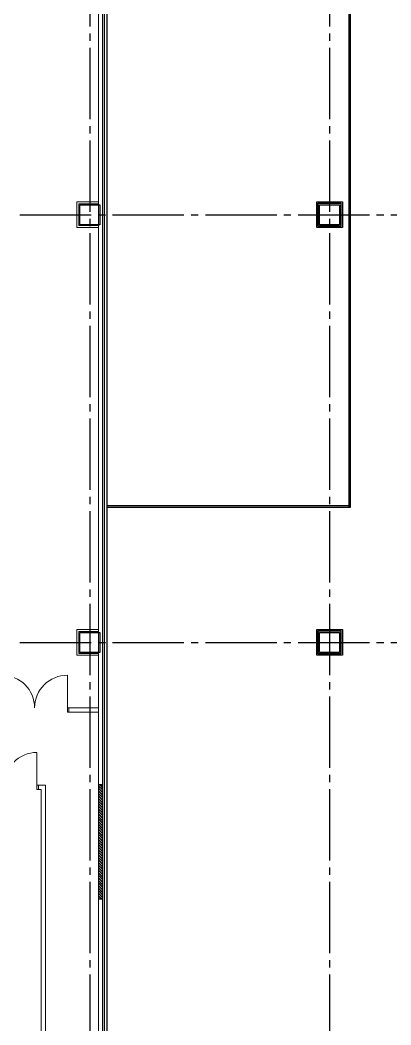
# Model space of a CAD drawing. Header units: millimetres. Extents: x -960 to 41501, y -1010 to 11880.
# Drawn here: x 1556 to 2855, y 1658 to 5182 of the extents above; entities that cross this region are included whole.
import ezdxf
from ezdxf.enums import TextEntityAlignment as Align

# ---------------------------------------------------------------- set-up
doc = ezdxf.new("R2010")
doc.units = ezdxf.units.MM
doc.header["$LTSCALE"] = 100
doc.linetypes.add('X-S-FAB-L10$0$COL-CEN-LIN', pattern=[3.25, 2.5, -0.25, 0.25, -0.25])
for name, color, linetype in [('0-xref', 7, 'Continuous'), ('188K-SM-03-F10-ARCH-PA-Y2257103$0$K-P1S-4.2-單抗', 3, 'Continuous'), ('188K-SM-03-F10-ARCH-PA-Y2257103$0$K-P2D-4.2-雙抗', 30, 'Continuous'), ('188K-SM-03-F10-ARCH-PA-Y2257103$0$K-岩棉 2hr 7.5-單抗', 230, 'Continuous'), ('X-S-FAB-L10$0$0-DIM-TXT', 8, 'Continuous'), ('X-S-FAB-L10$0$A-WALL-IN', 8, 'Continuous'), ('X-S-FAB-L10$0$A-WALL-IN.200K', 8, 'Continuous'), ('X-S-FAB-L10$0$BLOCK', 8, 'Continuous'), ('X-S-FAB-L10$0$CCL', 8, 'X-S-FAB-L10$0$COL-CEN-LIN'), ('X-S-FAB-L10$0$COL-S', 8, 'Continuous'), ('X-S-FAB-L10$0$Door', 8, 'Continuous'), ('X-S-FAB-L10$0$S-FNDN', 8, 'Continuous'), ('X-S-FAB-L10$0$WALL_188K_IN', 8, 'Continuous')]:
    doc.layers.add(name, color=color, linetype=linetype)
doc.styles.add('X-S-FAB-L10$0$CHINA', font='simplex.shx', dxfattribs={"width": 0.75, "bigfont": 'chineset.shx'})
doc.styles.add('X-S-FAB-L10$0$Standard', font='', dxfattribs={"width": 0.8})
doc.styles.add('X-S-FAB-L10$0$TG_NOTE_TEXT', font='simplex.shx', dxfattribs={"width": 0.75, "bigfont": 'chineset.shx'})
doc.styles.get('X-S-FAB-L10$0$Standard').set_extended_font_data('Microsoft JhengHei')

# ---------------------------------------------------------------- blocks, each defined once
blk = doc.blocks.new('X-S-FAB-L10$0$FAB2-L05')
at = {"layer": 'X-S-FAB-L10$0$CCL'}
for p, q in [((-24360, 11005), (-24360, 0)), ((-23520, 11005), (-23520, 0)), ((-26880, 5220), (1210, 5220)), ((-26880, 3720), (1210, 3720))]:
    blk.add_line(p, q, dxfattribs=at)
at = {"layer": 'X-S-FAB-L10$0$COL-S'}
for points in [[(-24395, 5255), (-24325, 5255), (-24325, 5185), (-24395, 5185)], [(-23555, 5255), (-23485, 5255), (-23485, 5185), (-23555, 5185)], [(-24395, 3755), (-24325, 3755), (-24325, 3685), (-24395, 3685)], [(-23555, 3755), (-23485, 3755), (-23485, 3685), (-23555, 3685)]]:
    blk.add_lwpolyline(points, close=True, dxfattribs=at)
blk = doc.blocks.new('X-S-FAB-L10$0$金屬雙門 24[42]_1')
at = {"layer": 'X-S-FAB-L10$0$Door', "lineweight": 0}
for p, q in [((1491.75, 2770), (1491.75, 2885)), ((1721.75, 2770), (1721.75, 2885)), ((1486.75, 2770), (1482.45, 2770)), ((1486.75, 2770), (1482.45, 2770)), ((1486.75, 2755), (1482.45, 2755)), ((1486.75, 2755), (1482.45, 2755)), ((1486.75, 2770), (1491.75, 2770)), ((1486.75, 2755), (1486.75, 2770)), ((1486.75, 2770), (1486.75, 2755)), ((1486.75, 2770), (1486.75, 2755)), ((1491.75, 2755), (1486.75, 2755)), ((1491.75, 2770), (1491.75, 2755)), ((1721.75, 2755), (1721.75, 2770)), ((1721.75, 2770), (1726.75, 2770)), ((1726.75, 2755), (1721.75, 2755)), ((1726.75, 2770), (1726.75, 2755)), ((1726.75, 2770), (1726.75, 2755)), ((1726.75, 2770), (1726.75, 2755)), ((1726.75, 2770), (1731.05, 2770)), ((1726.75, 2770), (1731.05, 2770)), ((1726.75, 2755), (1731.05, 2755)), ((1726.75, 2755), (1731.05, 2755))]:
    blk.add_line(p, q, dxfattribs=at)
for centre, start, end in [((1491.75, 2770), 0, 90), ((1721.75, 2770), 90, 180)]:
    blk.add_arc(centre, 115, start, end, dxfattribs=at)
blk = doc.blocks.new('X-S-FAB-L10')
at = {"layer": 'X-S-FAB-L10$0$WALL_188K_IN'}
h = blk.add_hatch(dxfattribs=at)
h.set_pattern_fill('LINE', color=256, scale=2, angle=135)
h.set_pattern_definition([(135, (1845, 2401.6165), (-4.49013, -4.49013), [])])
h.paths.add_polyline_path([(1845, 2100), (1845, 2500), (1830, 2500), (1830, 2100)])
at = {"layer": 'X-S-FAB-L10$0$A-WALL-IN', "lineweight": 0}
for p, q in [((1726.7, 2770), (1731, 2770)), ((1726.7, 2770), (1726.7, 2755)), ((1726.7, 2755), (1731, 2755)), ((1845, 2500), (1830, 2500)), ((1845, 2100), (1830, 2100))]:
    blk.add_line(p, q, dxfattribs=at)
at = {"layer": 'X-S-FAB-L10$0$A-WALL-IN', "lineweight": 0, "flags": 128}
for points in [[(1845, 2500), (1845, 6750)], [(1830, 5955), (1830, 4545)], [(1755, 4545), (1761.5, 4545)], [(1755, 4545), (1755, 4461.5)], [(1830, 4545), (1761.5, 4545)], [(1761.5, 4461.5), (1761.5, 4538.5)], [(1761.5, 4538.5), (1830, 4538.5)], [(1830, 4538.5), (1830, 4535)], [(1755, 4461.5), (1755, 4455)], [(1755, 4455), (1830, 4455)], [(1830, 4461.5), (1761.5, 4461.5)], [(1830, 4465), (1830, 4461.5)], [(1830, 4455), (1830, 3045)], [(1755, 3045), (1761.5, 3045)], [(1755, 3045), (1755, 2961.5)], [(1830, 3045), (1761.5, 3045)], [(1761.5, 2961.5), (1761.5, 3038.5)], [(1761.5, 3038.5), (1830, 3038.5)], [(1830, 3038.5), (1830, 3035)], [(1755, 2961.5), (1755, 2955)], [(1830, 2961.5), (1761.5, 2961.5)], [(1830, 2965), (1830, 2961.5)], [(1755, 2955), (1830, 2955)], [(1830, 2955), (1830, 2770)], [(1830, 2770), (1726.7, 2770)], [(1726.7, 2755), (1830, 2755)], [(1830, 2755), (1830, 2500)], [(1830, 2100), (1830, 1535)], [(1845, -35), (1845, 2100)]]:
    blk.add_lwpolyline(points, dxfattribs=at)
at = {"layer": 'X-S-FAB-L10$0$A-WALL-IN.200K', "lineweight": 0}
for p, q in [((1620, 2499), (1624.3, 2499)), ((1620, 2484), (1620, 2499)), ((1645, 2499), (1620, 2499)), ((1620, 2484), (1624.3, 2484)), ((1620, 2484), (1630, 2484)), ((1630, 2484), (1630, 1470)), ((1645, 2499), (1645, 2484)), ((1645, 1470), (1645, 2484))]:
    blk.add_line(p, q, dxfattribs=at)
at = {"layer": 'X-S-FAB-L10$0$COL-S'}
for p, q in [((1765, 4535), (1835, 4535)), ((1765, 4465), (1765, 4535)), ((1835, 4535), (1835, 4465)), ((2605, 4535), (2675, 4535)), ((2605, 4465), (2605, 4535)), ((2675, 4535), (2675, 4465)), ((1835, 4465), (1765, 4465)), ((2675, 4465), (2605, 4465)), ((1765, 3035), (1835, 3035)), ((1765, 2965), (1765, 3035)), ((1835, 3035), (1835, 2965)), ((2605, 3035), (2675, 3035)), ((2605, 2965), (2605, 3035)), ((2675, 3035), (2675, 2965)), ((1835, 2965), (1765, 2965)), ((2675, 2965), (2605, 2965))]:
    blk.add_line(p, q, dxfattribs=at)
at = {"layer": 'X-S-FAB-L10$0$Door', "lineweight": 0}
for p, q in [((1615, 2499), (1615, 2614)), ((1615, 2484), (1615, 2499)), ((1615, 2499), (1620, 2499)), ((1620, 2484), (1615, 2484)), ((1620, 2499), (1620, 2484)), ((1620, 2484), (1620, 2499)), ((1620, 2484), (1620, 2499)), ((1620, 2499), (1624.3, 2499)), ((1620, 2499), (1624.3, 2499)), ((1620, 2484), (1624.3, 2484)), ((1620, 2484), (1624.3, 2484))]:
    blk.add_line(p, q, dxfattribs=at)
blk.add_arc((1615, 2499), 115, 90, 180, dxfattribs=at)
at = {"layer": 'X-S-FAB-L10$0$S-FNDN', "lineweight": 0, "flags": 128}
blk.add_lwpolyline([(4350, 7470), (1830, 7470), (1830, 1500), (1812.5, 1500), (1812.5, -55), (9330, -55), (9330, 7470)], close=True, dxfattribs=at)
at = {"layer": 'X-S-FAB-L10$0$WALL_188K_IN'}
blk.add_lwpolyline([(1845, 2100), (1845, 2500), (1830, 2500), (1830, 2100)], close=True, dxfattribs=at)
at = {"layer": 'X-S-FAB-L10$0$BLOCK'}
blk.add_blockref('X-S-FAB-L10$0$FAB2-L05', (26160, -720), dxfattribs=at)
at = {"layer": 'X-S-FAB-L10$0$Door', "lineweight": 0}
blk.add_blockref('X-S-FAB-L10$0$金屬雙門 24[42]_1', (0, 0), dxfattribs=at)
at = {"style": 'X-S-FAB-L10$0$TG_NOTE_TEXT', "width": 0.5, "flags": 1}
for p in [(7463.3, 9020), (18268.3, 8649), (11197.8, 4800.2), (16485.8, 4800.2), (25420.3, 2635), (13360, 320, 0), (7463.3, -33.3)]:
    blk.add_attdef('WH', text='', height=20, dxfattribs=at).set_placement(p, align=Align.BOTTOM_LEFT)
at = {"width": 0.5}
for style, p in [('X-S-FAB-L10$0$TG_NOTE_TEXT', (7585, 9020)), ('X-S-FAB-L10$0$TG_NOTE_TEXT', (18390, 8649)), ('X-S-FAB-L10$0$TG_NOTE_TEXT', (11117.5, 4813.5)), ('X-S-FAB-L10$0$TG_NOTE_TEXT', (16607.5, 4813.5)), ('X-S-FAB-L10$0$TG_NOTE_TEXT', (25350, 2635)), ('X-S-FAB-L10$0$Standard', (13129.4, 325, 0)), ('X-S-FAB-L10$0$TG_NOTE_TEXT', (7585, -20))]:
    blk.add_attdef('DESC', text='', height=10, dxfattribs=dict(at, style=style)).set_placement(p, align=Align.BOTTOM_LEFT)
for tag, style, p in [('TYPE', 'X-S-FAB-L10$0$TG_NOTE_TEXT', (7619.3, 9020)), ('NO', 'X-S-FAB-L10$0$TG_NOTE_TEXT', (7650.1, 9020)), ('TYPE', 'X-S-FAB-L10$0$TG_NOTE_TEXT', (18424.2, 8649)), ('NO', 'X-S-FAB-L10$0$TG_NOTE_TEXT', (18455, 8649)), ('NO', 'X-S-FAB-L10$0$TG_NOTE_TEXT', (11088.6, 4813.5)), ('TYPE', 'X-S-FAB-L10$0$TG_NOTE_TEXT', (11151.8, 4813.5)), ('TYPE', 'X-S-FAB-L10$0$TG_NOTE_TEXT', (16641.8, 4813.5)), ('NO', 'X-S-FAB-L10$0$TG_NOTE_TEXT', (16672.6, 4813.5)), ('NO', 'X-S-FAB-L10$0$TG_NOTE_TEXT', (25313, 2635)), ('TYPE', 'X-S-FAB-L10$0$TG_NOTE_TEXT', (25350, 2635)), ('NO', 'X-S-FAB-L10$0$Standard', (13100, 320, 0)), ('TYPE', 'X-S-FAB-L10$0$Standard', (13129.4, 320, 0)), ('TYPE', 'X-S-FAB-L10$0$TG_NOTE_TEXT', (7619.3, -20)), ('NO', 'X-S-FAB-L10$0$TG_NOTE_TEXT', (7650.1, -20))]:
    blk.add_attdef(tag, text='', height=10, dxfattribs=dict(at, style=style)).set_placement(p, align=Align.BOTTOM_RIGHT)
at = {"style": 'X-S-FAB-L10$0$TG_NOTE_TEXT', "width": 0.5, "flags": 1}
for rotation, p in [(180, (43, 7480)), (180, (943, 7480)), (90, (24310, 3717.8)), (270, (17080, 1711.7))]:
    blk.add_attdef('WH', text='', height=20, rotation=rotation, dxfattribs=at).set_placement(p, align=Align.BOTTOM_LEFT)
at = {"width": 0.5}
for rotation, style, p in [(180, 'X-S-FAB-L10$0$Standard', (317.6, 7480)), (180, 'X-S-FAB-L10$0$Standard', (1217.6, 7480)), (90, 'X-S-FAB-L10$0$TG_NOTE_TEXT', (24310, 3647.5)), (270, 'X-S-FAB-L10$0$TG_NOTE_TEXT', (17080, 1605))]:
    blk.add_attdef('DESC', text='', height=10, rotation=rotation, dxfattribs=dict(at, style=style)).set_placement(p, align=Align.BOTTOM_LEFT)
for tag, rotation, style, p in [('TYPE', 180, 'X-S-FAB-L10$0$Standard', (317.6, 7480)), ('NO', 180, 'X-S-FAB-L10$0$Standard', (347, 7480)), ('TYPE', 180, 'X-S-FAB-L10$0$Standard', (1217.6, 7480)), ('NO', 180, 'X-S-FAB-L10$0$Standard', (1247, 7480)), ('TYPE', 90, 'X-S-FAB-L10$0$TG_NOTE_TEXT', (24310, 3647.5)), ('NO', 90, 'X-S-FAB-L10$0$TG_NOTE_TEXT', (24310, 3610.5)), ('TYPE', 270, 'X-S-FAB-L10$0$TG_NOTE_TEXT', (17080, 1605)), ('NO', 270, 'X-S-FAB-L10$0$TG_NOTE_TEXT', (17080, 1573))]:
    blk.add_attdef(tag, text='', height=10, rotation=rotation, dxfattribs=dict(at, style=style)).set_placement(p, align=Align.BOTTOM_RIGHT)
at = {"layer": 'X-S-FAB-L10$0$0-DIM-TXT', "style": 'X-S-FAB-L10$0$CHINA', "width": 0.75}
for p in [(667.4, 7855.1, -2689.4), (22627.4, 6728.8), (25644.7, 6728.8), (24778.8, 5569.1), (1118.3, 4980), (417.8, 4594.6), (22927.4, 4330.1), (23874.8, 4355), (23749.9, 3901.4), (417.8, 3765.2), (1118.3, 3730), (417.8, 3115.8), (536.9, 2227.8), (16909, 1782.7), (888.4, 880.5), (16977.4, 750), (18878.8, 750), (21364, 526.9), (25641.2, 553.2)]:
    blk.add_attdef('HIG', text='', height=80, dxfattribs=at).set_placement(p, align=Align.MIDDLE_LEFT)
blk = doc.blocks.new('188K-SM-03-F10-ARCH-PA-Y2257103')
at = {"layer": '188K-SM-03-F10-ARCH-PA-Y2257103$0$K-P1S-4.2-單抗'}
for points in [[(2595, 4545), (2685, 4545), (2685, 4455), (2595, 4455)], [(2600, 4540), (2680, 4540), (2680, 4460), (2600, 4460)], [(2595, 3045), (2685, 3045), (2685, 2955), (2595, 2955)], [(2600, 3040), (2680, 3040), (2680, 2960), (2600, 2960)]]:
    blk.add_lwpolyline(points, close=True, dxfattribs=at)
at = {"layer": '188K-SM-03-F10-ARCH-PA-Y2257103$0$K-P2D-4.2-雙抗'}
for p, q in [((2709, 3474.7), (2709, 8295)), ((2714, 3474.7), (2714, 8295)), ((1860, 3479.7), (2709, 3479.7)), ((1860, 3474.7), (2714, 3474.7))]:
    blk.add_line(p, q, dxfattribs=at)
at = {"layer": '188K-SM-03-F10-ARCH-PA-Y2257103$0$K-岩棉 2hr 7.5-單抗'}
for p, q in [((1860, 8318, 0), (1860, 310, 0)), ((1850, 8308, 0), (1850, 310))]:
    blk.add_line(p, q, dxfattribs=at)

msp = doc.modelspace()

# ---------------------------------------------------------------- block references
msp.add_blockref('188K-SM-03-F10-ARCH-PA-Y2257103', (0, 0))
at = {"layer": '0-xref'}
msp.add_blockref('X-S-FAB-L10', (0, 0), dxfattribs=at)

doc.saveas('drawing.dxf')
